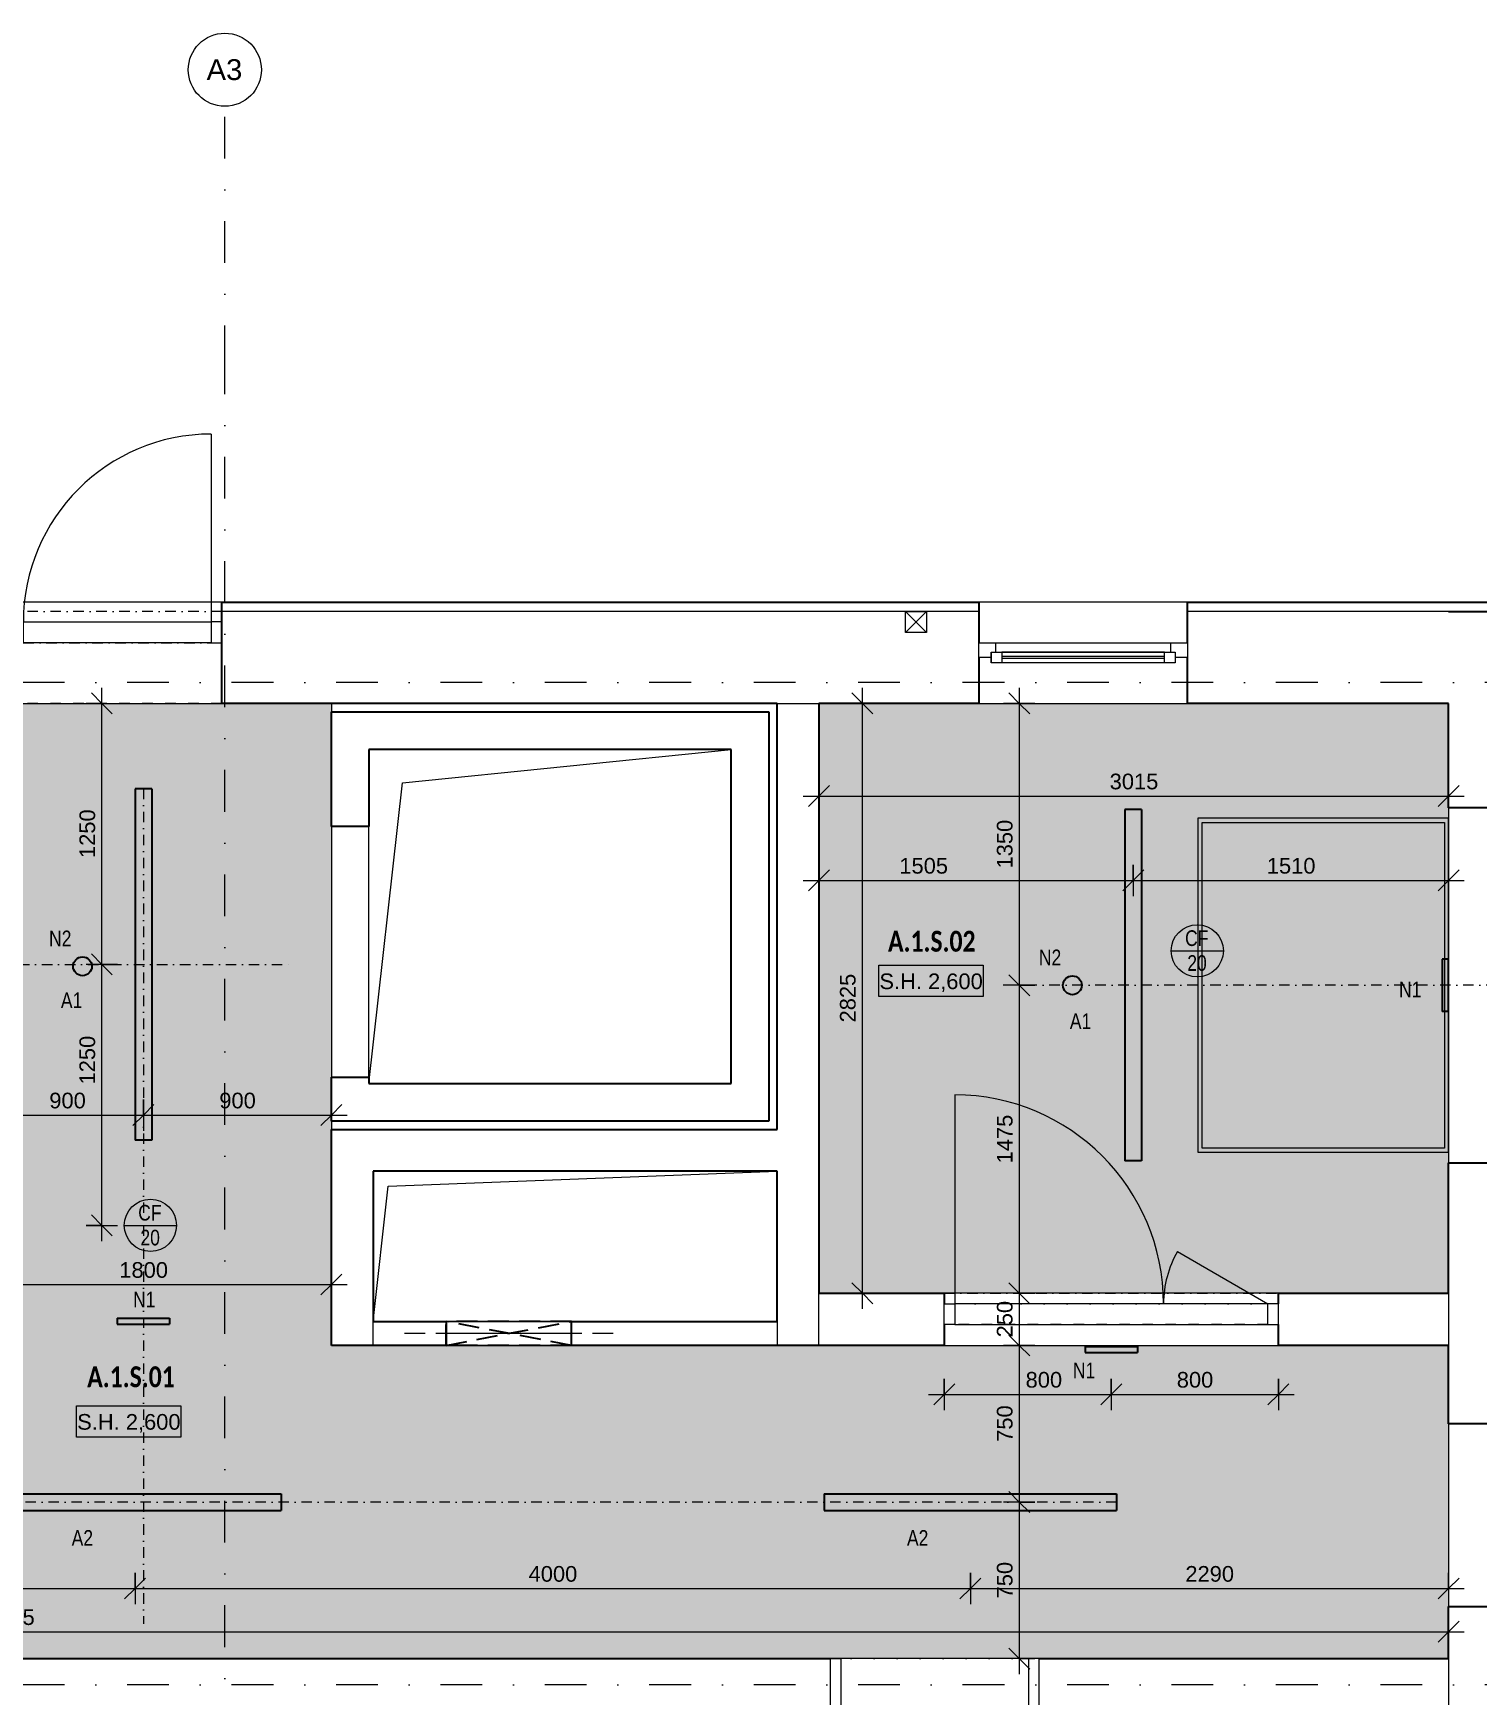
# Model space of a CAD drawing. Header units: millimetres. Extents: x -2011 to 46090, y -3604 to 14792.
# Drawn here: x 15282 to 22195, y 6802 to 14760 of the extents above; entities that cross this region are included whole.
import ezdxf

# ---------------------------------------------------------------- set-up
doc = ezdxf.new("R2010")
doc.units = ezdxf.units.MM
for name, pattern in [('ABMV_DashDot_2_2mm-S0_6mm', [110, 50, -30, 0, -30]), ('HA_Dash_3mm-S1mm', [150, 100, -50]), ('HA_DashDot_10mm-S3mm', [500, 200, -150, 0, -150]), ('HA_DashDot_2_2mm-S0_6mm', [110, 50, -30, 0, -30])]:
    doc.linetypes.add(name, pattern=pattern)
for name, color, linetype, lineweight in [('-UNDERLAY_A-GENM-____-HDLN', 9, 'HA_Dash_3mm-S1mm', 9), ('-UNDERLAY_A-GENM-____-OTLN', 9, 'Continuous', 9), ('A-____-____-DIMS', 9, 'Continuous', 5), ('A-____-____-DIMS-50', 9, 'Continuous', 5), ('A-AREA-____-IDEN', 9, 'Continuous', 9), ('A-CLNG-____-IDEN', 9, 'Continuous', 9), ('A-CLNG-____-OTLN', 9, 'Continuous', 9), ('A-CLNG-____-PATT', 9, 'Continuous', 9), ('A-DETL-____-OTLN', 9, 'Continuous', 25), ('A-DETL-GENF-OTLN', 9, 'Continuous', 9), ('A-DOOR-____-MCUT', 9, 'HA_DashDot_2_2mm-S0_6mm', 9), ('A-DOOR-____-OTLN', 9, 'Continuous', 9), ('A-DOOR-FRAM-MCUT', 9, 'Continuous', 9), ('A-DOOR-FRAM-OTLN', 9, 'Continuous', 9), ('A-GENM-____-HDLN', 9, 'HA_Dash_3mm-S1mm', 9), ('A-GENM-____-MCUT', 9, 'HA_Dash_3mm-S1mm', 25), ('A-GENM-____-OTLN', 9, 'Continuous', 9), ('A-GLAZ-____-MCUT', 9, 'Continuous', 5), ('A-GLAZ-____-OTLN', 9, 'Continuous', 5), ('A-WALL-____-MCUT', 9, 'Continuous', 25), ('A-WALL-____-OTLN', 9, 'Continuous', 9), ('E-LITE-EQPM-IDEN', 9, 'Continuous', 9), ('E-LITE-EQPM-OTLN', 9, 'Continuous', 9), ('G-____-____-DIMS', 9, 'Continuous', 5), ('I-WALL-____-MCUT', 9, 'Continuous', 25), ('I-WALL-____-OTLN', 9, 'Continuous', 9), ('M-HVAC-DUCT-OTLN', 9, 'Continuous', 9), ('S-GRID-____-IDEN', 9, 'Continuous', 9), ('S-GRID-____-OTLN', 9, 'Continuous', 5)]:
    doc.layers.add(name, color=color, linetype=linetype, lineweight=lineweight)
doc.styles.add('Arial', font='arial.ttf', dxfattribs={"height": 100})
doc.styles.add('Arial_1', font='arial.ttf', dxfattribs={"width": 0.8, "height": 75})
doc.styles.add('Arial_2', font='arial.ttf', dxfattribs={"height": 75})
doc.styles.add('Calibri_B', font='calibrib.ttf', dxfattribs={"width": 0.8, "height": 100})
doc.dimstyles.new('Inner_Dimensions', dxfattribs={"dimscale": 304.8, "dimtxt": 76.519455, "dimasz": 0.328084, "dimexe": 0.246063, "dimexo": 0.0625, "dimgap": 0.032808, "dimtad": 1, "dimdec": 0, "dimzin": 0, "dimdsep": 46, "dimtxsty": 'Arial_2', "dimblk1": 'OBLIQUE', "dimblk2": 'OBLIQUE', "dimsah": 1, "dimcen": 0.09, "dimdle": 0.246063, "dimazin": 0, "dimtfac": 1, "dimtdec": 4, "dimtix": 1, "dimtmove": 0, "dimatfit": 3, "dimfxl": 0.246063, "dimfxlon": 1, "dimtvp": 1, "dimtolj": 1, "dimtzin": 0, "dimlwd": 9, "dimlwe": 9, "dimarcsym": 2})
doc.dimstyles.new('Inner_Dimensions_1', dxfattribs={"dimscale": 304.8, "dimtxt": 76.519455, "dimasz": 0.328084, "dimexe": 0.246063, "dimexo": 0.0625, "dimgap": 0.032808, "dimtad": 1, "dimdec": 0, "dimzin": 0, "dimdsep": 46, "dimtxsty": 'Arial_2', "dimblk1": 'OBLIQUE', "dimblk2": 'OBLIQUE', "dimsah": 1, "dimcen": 0.09, "dimdle": 0.246063, "dimazin": 0, "dimtfac": 1, "dimtdec": 4, "dimtix": 1, "dimtmove": 2, "dimatfit": 3, "dimfxl": 0.246063, "dimfxlon": 1, "dimtvp": 1, "dimtolj": 1, "dimtzin": 0, "dimlwd": 9, "dimlwe": 9, "dimarcsym": 2})

# ---------------------------------------------------------------- blocks, each defined once
blk = doc.blocks.new('Cistici zona_ram - Cistici zona_ram-1812206-DSP_1NP-A')
at = {"layer": '-UNDERLAY_A-GENM-____-OTLN'}
for p, q in [((22060, 11000), (20860, 11000)), ((20860, 11000), (20860, 9400)), ((22060, 9400), (22060, 11000)), ((20880, 9420), (20880, 10980)), ((20880, 10980), (22040, 10980)), ((22040, 10980), (22040, 9420)), ((20860, 9400), (22060, 9400)), ((22040, 9420), (20880, 9420))]:
    blk.add_line(p, q, dxfattribs=at)
blk = doc.blocks.new('HA_GM_Opening_Rectangle_WallBased - Default-2178370-DSP_1NP-A')
at = {"layer": 'A-GENM-____-MCUT'}
for p, q in [((425, 57.5), (-175, -57.5)), ((-175, 57.5), (425, -57.5)), ((-175, 57.5), (-175, -57.5)), ((-175, 57.5), (425, 57.5)), ((425, 57.5), (425, -57.5)), ((-175, -57.5), (425, -57.5))]:
    blk.add_line(p, q, dxfattribs=at)
blk = doc.blocks.new('HA_GM_Opening_Rectangle_WallBased - Default-2178488-DSP_1NP-A')
at = {"layer": 'A-GENM-____-MCUT'}
for p, q in [((425, 57.5), (-175, -57.5)), ((-175, 57.5), (425, -57.5)), ((-175, 57.5), (-175, -57.5)), ((-175, 57.5), (425, 57.5)), ((425, 57.5), (425, -57.5)), ((-175, -57.5), (425, -57.5))]:
    blk.add_line(p, q, dxfattribs=at)
blk = doc.blocks.new('TB_Porotherm KP11_5_1000mm - TB_Porotherm KP11_5_1000mm-1965691-DSP_1NP-A')
at = {"layer": '-UNDERLAY_A-GENM-____-HDLN'}
for p, q in [((-500, 57.5), (500, 57.5)), ((-500, 0), (500, 0)), ((500, -57.5), (-500, -57.5))]:
    blk.add_line(p, q, dxfattribs=at)
blk = doc.blocks.new('HA_DR_Single_Swing_Solid - In_OJ_900x2100_Vstupni-2215765-DSP_1NP-A')
at = {"layer": 'A-DOOR-____-MCUT'}
for p, q in [((-450, 125), (450, 125)), ((-450, -125), (450, -125))]:
    blk.add_line(p, q, dxfattribs=at)
at = {"layer": 'A-DOOR-____-OTLN', "lineweight": 5}
blk.add_line((450, 1025), (450, 125), dxfattribs=at)
at = {"layer": 'A-DOOR-____-OTLN'}
for p, q in [((-500, 125), (500, 125)), ((-500, -125), (500, -125))]:
    blk.add_line(p, q, dxfattribs=at)
at = {"layer": 'A-DOOR-____-OTLN', "lineweight": 5}
blk.add_arc((450, 125), 900, 90, 180, dxfattribs=at)
at = {"layer": 'A-DOOR-FRAM-OTLN'}
for p, q in [((-500, 125), (-500, -125)), ((-450, 125), (-500, 125)), ((-450, 125), (-450, -125)), ((450, 125), (-450, 125)), ((450, -125), (450, 125)), ((450, 125), (500, 125)), ((500, 125), (500, -125)), ((-500, -125), (-450, -125)), ((-450, -125), (450, -125)), ((500, -125), (450, -125))]:
    blk.add_line(p, q, dxfattribs=at)
blk = doc.blocks.new('HA_WD_SinglePanel - 1000x2400-2168134-DSP_1NP-A')
at = {"layer": 'A-GLAZ-____-MCUT'}
for p, q in [((-500, 0), (-500, 70)), ((-500, 70), (-420, 70)), ((-440, 0), (-500, 0)), ((-440, -25), (-440, 25)), ((-440, 25), (-390, 25)), ((-420, 70), (-420, 25)), ((-390, 25), (-390, -25)), ((390, 5), (-390, 5)), ((390, -25), (390, 25)), ((390, 25), (440, 25)), ((420, 25), (420, 70)), ((420, 70), (500, 70)), ((440, 25), (440, -25)), ((500, 0), (440, 0)), ((500, 70), (500, 0)), ((-390, -25), (-440, -25)), ((390, -5), (-390, -5)), ((440, -25), (390, -25))]:
    blk.add_line(p, q, dxfattribs=at)
at = {"layer": 'A-GLAZ-____-OTLN'}
for p, q in [((-440, 25), (-440, -25)), ((-440, 25), (440, 25)), ((-420, 70), (420, 70)), ((390, 25), (-390, 25)), ((440, 25), (440, -25)), ((440, -25), (-440, -25)), ((390, -25), (-390, -25))]:
    blk.add_line(p, q, dxfattribs=at)
blk = doc.blocks.new('HA_DR_Double_Swing_Solid_FrameButt - In_FAS_1600x2350_1000-2125293-DSP_1NP-A')
at = {"layer": 'A-DOOR-____-MCUT'}
for p, q in [((850, 220), (-850, 220)), ((-800, -20), (800, -20)), ((-800, -120), (800, -120)), ((850, -220), (-850, -220))]:
    blk.add_line(p, q, dxfattribs=at)
at = {"layer": 'A-DOOR-____-OTLN', "lineweight": 5}
for p, q in [((-280.4, -420), (-800, -120)), ((800, -1120), (800, -120))]:
    blk.add_line(p, q, dxfattribs=at)
for centre, radius, start, end in [((-800, -120), 600, 330, 360), ((800, -120), 1000, 180, 270)]:
    blk.add_arc(centre, radius, start, end, dxfattribs=at)
at = {"layer": 'A-DOOR-FRAM-MCUT'}
for p, q in [((-850, -20), (-800, -20)), ((-800, -20), (-800, -120)), ((800, -120), (800, -20)), ((800, -20), (850, -20)), ((-800, -120), (-850, -120)), ((850, -120), (800, -120))]:
    blk.add_line(p, q, dxfattribs=at)
at = {"layer": 'A-DOOR-FRAM-OTLN'}
for p, q in [((800, -20), (-800, -20)), ((-800, -120), (800, -120))]:
    blk.add_line(p, q, dxfattribs=at)
blk = doc.blocks.new('HA_GM_Shaft_Rectangle - Default-2240319-DSP_1NP-A')
at = {"layer": 'A-DETL-GENF-OTLN'}
for p, q in [((160, -160), (1735, 0)), ((0, -1600), (160, -160))]:
    blk.add_line(p, q, dxfattribs=at)
at = {"layer": 'A-GENM-____-OTLN'}
for p, q in [((0, -1600), (0, 0)), ((0, 0), (1735, 0)), ((1735, 0), (1735, -1600)), ((1735, -1600), (0, -1600))]:
    blk.add_line(p, q, dxfattribs=at)
blk = doc.blocks.new('HA_DR_Double_Swing_Solid_FrameButt - In_OBJ_1500x2100_1000-2125295-DSP_1NP-A')
at = {"layer": 'A-DOOR-____-MCUT'}
for p, q in [((800, 125), (-800, 125)), ((-750, 25), (750, 25)), ((-750, -75), (750, -75)), ((800, -125), (-800, -125))]:
    blk.add_line(p, q, dxfattribs=at)
at = {"layer": 'A-DOOR-____-OTLN', "lineweight": 5}
for p, q in [((-317, -325), (-750, -75)), ((750, -1075), (750, -75))]:
    blk.add_line(p, q, dxfattribs=at)
for centre, radius, start, end in [((-750, -75), 500, 330, 0), ((750, -75), 1000, 180, 270)]:
    blk.add_arc(centre, radius, start, end, dxfattribs=at)
at = {"layer": 'A-DOOR-FRAM-OTLN'}
for p, q in [((-750, 25), (-800, 25)), ((-800, 25), (-800, -75)), ((750, 25), (-750, 25)), ((-750, 25), (-750, -75)), ((750, -75), (750, 25)), ((750, 25), (800, 25)), ((800, 25), (800, -75)), ((-800, -75), (-750, -75)), ((-750, -75), (750, -75)), ((800, -75), (750, -75))]:
    blk.add_line(p, q, dxfattribs=at)
blk = doc.blocks.new('HA_GM_Shaft_Rectangle - Default-2261063-DSP_1NP-A')
at = {"layer": 'A-DETL-GENF-OTLN'}
for p, q in [((72, -72), (1935, 0)), ((0, -720), (72, -72))]:
    blk.add_line(p, q, dxfattribs=at)
at = {"layer": 'A-GENM-____-OTLN'}
for p, q in [((0, -720), (0, 0)), ((0, 0), (1935, 0)), ((1935, 0), (1935, -720)), ((1935, -720), (0, -720))]:
    blk.add_line(p, q, dxfattribs=at)
blk = doc.blocks.new('HA_LF_GenericSymbol_Linear - svitidlo 1400x80_os10-1866153-DSP_1NP-A')
at = {"layer": 'E-LITE-EQPM-OTLN', "color": 11, "lineweight": 25}
for p, q in [((40, 700), (-40, 700)), ((-40, 700), (-40, -700)), ((40, 700), (40, -700)), ((40, -700), (-40, -700))]:
    blk.add_line(p, q, dxfattribs=at)
blk = doc.blocks.new('HA_LF_GenericSymbol_Linear - svitidlo 1683x80 A1-2180294-DSP_1NP-A')
at = {"layer": 'E-LITE-EQPM-OTLN', "color": 11, "lineweight": 25}
for p, q in [((40, 841.5), (-40, 841.5)), ((-40, 841.5), (-40, -841.5)), ((40, 841.5), (40, -841.5)), ((40, -841.5), (-40, -841.5))]:
    blk.add_line(p, q, dxfattribs=at)
blk = doc.blocks.new('HA_DR_Single_Swing_Solid_ButtFrame - In_FAS_900x2350_Unik-2108754-DSP_1NP-A')
at = {"layer": 'A-DOOR-____-MCUT'}
for p, q in [((500, 220), (-500, 220)), ((-450, 170), (450, 170)), ((-450, 70), (450, 70)), ((500, -220), (-500, -220))]:
    blk.add_line(p, q, dxfattribs=at)
at = {"layer": 'A-DOOR-____-OTLN', "lineweight": 5}
blk.add_line((450, 1070), (450, 170), dxfattribs=at)
blk.add_arc((450, 170), 900, 90, 180, dxfattribs=at)
at = {"layer": 'A-DOOR-FRAM-MCUT'}
for p, q in [((-450, 170), (-500, 170)), ((-450, 70), (-450, 170)), ((450, 170), (450, 70)), ((500, 170), (450, 170)), ((-500, 70), (-450, 70)), ((450, 70), (500, 70))]:
    blk.add_line(p, q, dxfattribs=at)
at = {"layer": 'A-DOOR-FRAM-OTLN'}
for p, q in [((-450, 170), (450, 170)), ((450, 70), (-450, 70))]:
    blk.add_line(p, q, dxfattribs=at)
blk = doc.blocks.new('HA_LF_N1 - nouzove svitidlo 250x29-1940342-DSP_1NP-A')
at = {"layer": 'E-LITE-EQPM-OTLN', "color": 11, "lineweight": 25}
for p, q in [((14.5, 125), (-14.5, 125)), ((-14.5, 125), (-14.5, -125)), ((14.5, 125), (14.5, -125)), ((14.5, -125), (-14.5, -125))]:
    blk.add_line(p, q, dxfattribs=at)
blk = doc.blocks.new('HA_LF_N3l - N2-2142194-DSP_1NP-A')
at = {"layer": 'E-LITE-EQPM-OTLN', "color": 11, "lineweight": 25}
blk.add_circle((0, 0), 45, dxfattribs=at)
blk = doc.blocks.new('TB_Porotherm KP11_5_1000mm - TB_Porotherm KP11_5_1000mm-V5-DSP_1NP-A')
at = {"layer": 'A-GENM-____-HDLN'}
for p, q in [((-300, 57.5), (300, 57.5)), ((-300, 0), (300, 0)), ((300, -57.5), (-300, -57.5))]:
    blk.add_line(p, q, dxfattribs=at)
blk = doc.blocks.new('HA_GM_Opening_Rectangle_WallBased - Default-2178602-DSP_1NP-A')
at = {"layer": 'A-GENM-____-MCUT'}
for p, q in [((425, 57.5), (-175, -57.5)), ((-175, 57.5), (425, -57.5)), ((-175, 57.5), (-175, -57.5)), ((-175, 57.5), (425, 57.5)), ((425, 57.5), (425, -57.5)), ((-175, -57.5), (425, -57.5))]:
    blk.add_line(p, q, dxfattribs=at)
blk = doc.blocks.new('Grid - Radius 3_5mm-353793-DSP_1NP-A')
at = {"layer": 'S-GRID-____-IDEN'}
blk.add_circle((0, 0), 3.5, dxfattribs=at)
blk = doc.blocks.new('HA_Tag_Ceiling - Group _ Type Mark-1591810-DSP_1NP-A')
at = {"layer": 'A-CLNG-____-IDEN'}
blk.add_line((-2.5, 0), (2.5, 0), dxfattribs=at)
blk.add_circle((0, 0), 2.5, dxfattribs=at)
blk = doc.blocks.new('DIMBLOCK17-DSP_1NP-A')
at = {"layer": 'A-____-____-DIMS-50', "lineweight": 9}
for p, q in [((11770, 7386.1), (11770, 7236.1)), ((11770, 7311.1), (11770, 7386.1)), ((11770, 7311.1), (11820, 7361.1)), ((15770, 7386.1), (15770, 7236.1)), ((15770, 7311.1), (15770, 7386.1)), ((15770, 7311.1), (15820, 7361.1)), ((11770, 7311.1), (11720, 7261.1)), ((11770, 7311.1), (15770, 7311.1)), ((15770, 7311.1), (15720, 7261.1))]:
    blk.add_line(p, q, dxfattribs=at)
at = {"layer": 'A-____-____-DIMS-50', "color": 0, "lineweight": 9, "insert": (13654.6, 7418.5), "char_height": 75, "width": 276.883, "attachment_point": 1, "line_spacing_factor": 0.941778, "style": 'Arial_2'}
blk.add_mtext('4000', dxfattribs=at)
blk = doc.blocks.new('_Oblique')
at = {"color": 0, "linetype": 'ByBlock', "lineweight": -2}
blk.add_line((-0.5, -0.5), (0.5, 0.5), dxfattribs=at)
blk = doc.blocks.new('DIMBLOCK18-DSP_1NP-A')
at = {"layer": 'A-____-____-DIMS-50', "lineweight": 9}
for p, q in [((15770, 7386.1), (15770, 7236.1)), ((15770, 7311.1), (15770, 7386.1)), ((15770, 7311.1), (15820, 7361.1)), ((19770, 7386.1), (19770, 7236.1)), ((19770, 7311.1), (19770, 7386.1)), ((19770, 7311.1), (19820, 7361.1)), ((15770, 7311.1), (15720, 7261.1)), ((15770, 7311.1), (19770, 7311.1)), ((19770, 7311.1), (19720, 7261.1))]:
    blk.add_line(p, q, dxfattribs=at)
at = {"layer": 'A-____-____-DIMS-50', "color": 0, "lineweight": 9, "insert": (17654.6, 7418.5), "char_height": 75, "width": 276.883, "attachment_point": 1, "line_spacing_factor": 0.941778, "style": 'Arial_2'}
blk.add_mtext('4000', dxfattribs=at)
blk = doc.blocks.new('DIMBLOCK19-DSP_1NP-A')
at = {"layer": 'A-____-____-DIMS-50', "lineweight": 9}
for p, q in [((19770, 7386.1), (19770, 7236.1)), ((19770, 7311.1), (19770, 7386.1)), ((19770, 7311.1), (19820, 7361.1)), ((22060, 7386.1), (22060, 7236.1)), ((22060, 7311.1), (22060, 7386.1)), ((22060, 7311.1), (22110, 7361.1)), ((19770, 7311.1), (19720, 7261.1)), ((19770, 7311.1), (22135, 7311.1)), ((22060, 7311.1), (22010, 7261.1))]:
    blk.add_line(p, q, dxfattribs=at)
at = {"layer": 'A-____-____-DIMS-50', "color": 0, "lineweight": 9, "insert": (20799.6, 7418.5), "char_height": 75, "width": 276.883, "attachment_point": 1, "line_spacing_factor": 0.941778, "style": 'Arial_2'}
blk.add_mtext('2290', dxfattribs=at)
blk = doc.blocks.new('DIMBLOCK20-DSP_1NP-A')
at = {"layer": 'A-____-____-DIMS-50', "lineweight": 9}
for p, q in [((20004.2, 11625), (20004.2, 10200)), ((20079.2, 11550), (19929.2, 11550)), ((20004.2, 11550), (19954.2, 11600)), ((20004.2, 11550), (20054.2, 11500)), ((20004.2, 11550), (20079.2, 11550)), ((20079.2, 10200), (19929.2, 10200)), ((20004.2, 10200), (19954.2, 10250)), ((20004.2, 10200), (20054.2, 10150)), ((20004.2, 10200), (20079.2, 10200))]:
    blk.add_line(p, q, dxfattribs=at)
at = {"layer": 'A-____-____-DIMS-50', "color": 0, "lineweight": 9, "insert": (19896.9, 10759.6), "char_height": 75, "width": 276.883, "attachment_point": 1, "rotation": 90, "line_spacing_factor": 0.941778, "style": 'Arial_2'}
blk.add_mtext('1350', dxfattribs=at)
blk = doc.blocks.new('DIMBLOCK21-DSP_1NP-A')
at = {"layer": 'A-____-____-DIMS-50', "lineweight": 9}
for p, q in [((20079.2, 10200), (19929.2, 10200)), ((20004.2, 10200), (19954.2, 10250)), ((20004.2, 10200), (20004.2, 8725)), ((20004.2, 10200), (20054.2, 10150)), ((20004.2, 10200), (20079.2, 10200)), ((20004.2, 8725), (19954.2, 8775)), ((20079.2, 8725), (19929.2, 8725)), ((20004.2, 8725), (20054.2, 8675)), ((20004.2, 8725), (20079.2, 8725))]:
    blk.add_line(p, q, dxfattribs=at)
at = {"layer": 'A-____-____-DIMS-50', "color": 0, "lineweight": 9, "insert": (19896.9, 9347.1), "char_height": 75, "width": 276.883, "attachment_point": 1, "rotation": 90, "line_spacing_factor": 0.941778, "style": 'Arial_2'}
blk.add_mtext('1475', dxfattribs=at)
blk = doc.blocks.new('DIMBLOCK22-DSP_1NP-A')
at = {"layer": 'A-____-____-DIMS-50', "lineweight": 9}
for p, q in [((20004.2, 8725), (19954.2, 8775)), ((20079.2, 8725), (19929.2, 8725)), ((20004.2, 8725), (20004.2, 8475)), ((20004.2, 8725), (20054.2, 8675)), ((20004.2, 8725), (20079.2, 8725)), ((20004.2, 8475), (19954.2, 8525)), ((20079.2, 8475), (19929.2, 8475)), ((20004.2, 8475), (20054.2, 8425)), ((20004.2, 8475), (20079.2, 8475))]:
    blk.add_line(p, q, dxfattribs=at)
at = {"layer": 'A-____-____-DIMS-50', "color": 0, "lineweight": 9, "insert": (19896.9, 8513.5), "char_height": 75, "width": 207.662, "attachment_point": 1, "rotation": 90, "line_spacing_factor": 0.941778, "style": 'Arial_2'}
blk.add_mtext('250', dxfattribs=at)
blk = doc.blocks.new('DIMBLOCK23-DSP_1NP-A')
at = {"layer": 'A-____-____-DIMS-50', "lineweight": 9}
for p, q in [((20004.2, 8475), (19954.2, 8525)), ((20079.2, 8475), (19929.2, 8475)), ((20004.2, 8475), (20004.2, 7725)), ((20004.2, 8475), (20054.2, 8425)), ((20004.2, 8475), (20079.2, 8475)), ((20079.2, 7725), (19929.2, 7725)), ((20004.2, 7725), (19954.2, 7775)), ((20004.2, 7725), (20054.2, 7675)), ((20004.2, 7725), (20079.2, 7725))]:
    blk.add_line(p, q, dxfattribs=at)
at = {"layer": 'A-____-____-DIMS-50', "color": 0, "lineweight": 9, "insert": (19896.9, 8013.5), "char_height": 75, "width": 207.662, "attachment_point": 1, "rotation": 90, "line_spacing_factor": 0.941778, "style": 'Arial_2'}
blk.add_mtext('750', dxfattribs=at)
blk = doc.blocks.new('DIMBLOCK24-DSP_1NP-A')
at = {"layer": 'A-____-____-DIMS-50', "lineweight": 9}
for p, q in [((20079.2, 7725), (19929.2, 7725)), ((20004.2, 7725), (19954.2, 7775)), ((20004.2, 7725), (20004.2, 6900)), ((20004.2, 7725), (20054.2, 7675)), ((20004.2, 7725), (20079.2, 7725)), ((20004.2, 6975), (19954.2, 7025)), ((20079.2, 6975), (19929.2, 6975)), ((20004.2, 6975), (20054.2, 6925)), ((20004.2, 6975), (20079.2, 6975))]:
    blk.add_line(p, q, dxfattribs=at)
at = {"layer": 'A-____-____-DIMS-50', "color": 0, "lineweight": 9, "insert": (19896.9, 7263.5), "char_height": 75, "width": 207.662, "attachment_point": 1, "rotation": 90, "line_spacing_factor": 0.941778, "style": 'Arial_2'}
blk.add_mtext('750', dxfattribs=at)
blk = doc.blocks.new('DIMBLOCK25-DSP_1NP-A')
at = {"layer": 'A-____-____-DIMS-50', "lineweight": 9}
for p, q in [((14910, 9653.3), (14910, 9503.3)), ((14910, 9578.3), (14910, 9653.3)), ((15810, 9653.3), (15810, 9503.3)), ((15810, 9578.3), (15810, 9653.3)), ((14835, 9578.3), (15810, 9578.3)), ((14910, 9578.3), (14860, 9528.3)), ((14910, 9578.3), (14960, 9628.3)), ((15810, 9578.3), (15760, 9528.3)), ((15810, 9578.3), (15860, 9628.3))]:
    blk.add_line(p, q, dxfattribs=at)
at = {"layer": 'A-____-____-DIMS-50', "color": 0, "lineweight": 9, "insert": (15359.4, 9685.6), "char_height": 75, "width": 207.662, "attachment_point": 1, "line_spacing_factor": 0.941778, "style": 'Arial_2'}
blk.add_mtext('900', dxfattribs=at)
blk = doc.blocks.new('DIMBLOCK26-DSP_1NP-A')
at = {"layer": 'A-____-____-DIMS-50', "lineweight": 9}
for p, q in [((15810, 9653.3), (15810, 9503.3)), ((15810, 9578.3), (15810, 9653.3)), ((16710, 9653.3), (16710, 9503.3)), ((16710, 9578.3), (16710, 9653.3)), ((15810, 9578.3), (15760, 9528.3)), ((15810, 9578.3), (15860, 9628.3)), ((15810, 9578.3), (16785, 9578.3)), ((16710, 9578.3), (16660, 9528.3)), ((16710, 9578.3), (16760, 9628.3))]:
    blk.add_line(p, q, dxfattribs=at)
at = {"layer": 'A-____-____-DIMS-50', "color": 0, "lineweight": 9, "insert": (16173.5, 9685.6), "char_height": 75, "width": 207.662, "attachment_point": 1, "line_spacing_factor": 0.941778, "style": 'Arial_2'}
blk.add_mtext('900', dxfattribs=at)
blk = doc.blocks.new('DIMBLOCK29-DSP_1NP-A')
at = {"layer": 'A-____-____-DIMS-50', "lineweight": 9}
for p, q in [((19045, 10777.4), (19045, 10627.4)), ((19045, 10702.4), (19045, 10777.4)), ((19045, 10702.4), (19095, 10752.4)), ((20550, 10777.4), (20550, 10627.4)), ((20550, 10702.4), (20550, 10777.4)), ((20550, 10702.4), (20600, 10752.4)), ((18970, 10702.4), (20550, 10702.4)), ((19045, 10702.4), (18995, 10652.4)), ((20550, 10702.4), (20500, 10652.4))]:
    blk.add_line(p, q, dxfattribs=at)
at = {"layer": 'A-____-____-DIMS-50', "color": 0, "lineweight": 9, "insert": (19429.9, 10809.8), "char_height": 75, "width": 276.883, "attachment_point": 1, "line_spacing_factor": 0.941778, "style": 'Arial_2'}
blk.add_mtext('1505', dxfattribs=at)
blk = doc.blocks.new('DIMBLOCK30-DSP_1NP-A')
at = {"layer": 'A-____-____-DIMS-50', "lineweight": 9}
for p, q in [((20550, 10777.4), (20550, 10627.4)), ((20550, 10702.4), (20550, 10777.4)), ((20550, 10702.4), (20600, 10752.4)), ((22060, 10777.4), (22060, 10627.4)), ((22060, 10702.4), (22060, 10777.4)), ((22060, 10702.4), (22110, 10752.4)), ((20550, 10702.4), (20500, 10652.4)), ((20550, 10702.4), (22135, 10702.4)), ((22060, 10702.4), (22010, 10652.4))]:
    blk.add_line(p, q, dxfattribs=at)
at = {"layer": 'A-____-____-DIMS-50', "color": 0, "lineweight": 9, "insert": (21189.6, 10809.8), "char_height": 75, "width": 276.883, "attachment_point": 1, "line_spacing_factor": 0.941778, "style": 'Arial_2'}
blk.add_mtext('1510', dxfattribs=at)
blk = doc.blocks.new('Spot Elevations - Generic-448778-DSP_1NP-A')
at = {"layer": 'G-____-____-DIMS', "lineweight": 9}
for p, q in [((-5, 0), (-5, 3)), ((-5, 3), (5, 3)), ((5, 3), (5, 0)), ((5, 0), (-5, 0))]:
    blk.add_line(p, q, dxfattribs=at)
blk = doc.blocks.new('DIMBLOCK139-DSP_1NP-A')
at = {"layer": 'A-____-____-DIMS-50', "lineweight": 9}
for p, q in [((15611, 10300), (15561, 10350)), ((15686, 10300), (15536, 10300)), ((15611, 8975), (15611, 10300)), ((15611, 10300), (15661, 10250)), ((15611, 10300), (15686, 10300)), ((15611, 9050), (15561, 9100)), ((15536, 9050), (15686, 9050)), ((15611, 9050), (15536, 9050)), ((15611, 9050), (15661, 9000))]:
    blk.add_line(p, q, dxfattribs=at)
at = {"layer": 'A-____-____-DIMS-50', "color": 0, "lineweight": 9, "insert": (15503.7, 9725.1), "char_height": 75, "width": 276.883, "attachment_point": 1, "rotation": 90, "line_spacing_factor": 0.941778, "style": 'Arial_2'}
blk.add_mtext('1250', dxfattribs=at)
blk = doc.blocks.new('DIMBLOCK140-DSP_1NP-A')
at = {"layer": 'A-____-____-DIMS-50', "lineweight": 9}
for p, q in [((15611, 10300), (15611, 11625)), ((15536, 11550), (15686, 11550)), ((15611, 11550), (15536, 11550)), ((15611, 11550), (15561, 11600)), ((15611, 11550), (15661, 11500)), ((15611, 10300), (15561, 10350)), ((15686, 10300), (15536, 10300)), ((15611, 10300), (15661, 10250)), ((15611, 10300), (15686, 10300))]:
    blk.add_line(p, q, dxfattribs=at)
at = {"layer": 'A-____-____-DIMS-50', "color": 0, "lineweight": 9, "insert": (15503.7, 10809.6), "char_height": 75, "width": 276.883, "attachment_point": 1, "rotation": 90, "line_spacing_factor": 0.941778, "style": 'Arial_2'}
blk.add_mtext('1250', dxfattribs=at)
blk = doc.blocks.new('DIMBLOCK142-DSP_1NP-A')
at = {"layer": 'A-____-____-DIMS-50', "lineweight": 9}
for p, q in [((19645, 8315.7), (19645, 8165.7)), ((19645, 8240.7), (19645, 8315.7)), ((19645, 8240.7), (19695, 8290.7)), ((20445, 8315.7), (20445, 8165.7)), ((20445, 8240.7), (20445, 8315.7)), ((20445, 8240.7), (20495, 8290.7)), ((19570, 8240.7), (20445, 8240.7)), ((19645, 8240.7), (19595, 8190.7)), ((20445, 8240.7), (20395, 8190.7))]:
    blk.add_line(p, q, dxfattribs=at)
at = {"layer": 'A-____-____-DIMS-50', "color": 0, "lineweight": 9, "insert": (20034.6, 8348.1), "char_height": 75, "width": 207.662, "attachment_point": 1, "line_spacing_factor": 0.941778, "style": 'Arial_2'}
blk.add_mtext('800', dxfattribs=at)
blk = doc.blocks.new('DIMBLOCK143-DSP_1NP-A')
at = {"layer": 'A-____-____-DIMS-50', "lineweight": 9}
for p, q in [((20445, 8315.7), (20445, 8165.7)), ((20445, 8240.7), (20445, 8315.7)), ((20445, 8240.7), (20495, 8290.7)), ((21245, 8315.7), (21245, 8165.7)), ((21245, 8240.7), (21245, 8315.7)), ((21245, 8240.7), (21295, 8290.7)), ((20445, 8240.7), (20395, 8190.7)), ((20445, 8240.7), (21320, 8240.7)), ((21245, 8240.7), (21195, 8190.7))]:
    blk.add_line(p, q, dxfattribs=at)
at = {"layer": 'A-____-____-DIMS-50', "color": 0, "lineweight": 9, "insert": (20758.5, 8348.1), "char_height": 75, "width": 207.662, "attachment_point": 1, "line_spacing_factor": 0.941778, "style": 'Arial_2'}
blk.add_mtext('800', dxfattribs=at)
blk = doc.blocks.new('DIMBLOCK154-DSP_1NP-A')
at = {"layer": 'A-____-____-DIMS-50', "lineweight": 9}
for p, q in [((14910, 8841.7), (14910, 8691.7)), ((14910, 8766.7), (14910, 8841.7)), ((16710, 8841.7), (16710, 8691.7)), ((16710, 8766.7), (16710, 8841.7)), ((14835, 8766.7), (16785, 8766.7)), ((14910, 8766.7), (14860, 8716.7)), ((14910, 8766.7), (14960, 8816.7)), ((16710, 8766.7), (16660, 8716.7)), ((16710, 8766.7), (16760, 8816.7))]:
    blk.add_line(p, q, dxfattribs=at)
at = {"layer": 'A-____-____-DIMS-50', "color": 0, "lineweight": 9, "insert": (15694.6, 8874.1), "char_height": 75, "width": 276.883, "attachment_point": 1, "line_spacing_factor": 0.941778, "style": 'Arial_2'}
blk.add_mtext('1800', dxfattribs=at)
blk = doc.blocks.new('DIMBLOCK156-DSP_1NP-A')
at = {"layer": 'A-____-____-DIMS-50', "lineweight": 9}
for p, q in [((8225, 7178.8), (8225, 7028.8)), ((8225, 7103.8), (8225, 7178.8)), ((22060, 7178.8), (22060, 7028.8)), ((22060, 7103.8), (22060, 7178.8)), ((8150, 7103.8), (22135, 7103.8)), ((8225, 7103.8), (8175, 7053.8)), ((8225, 7103.8), (8275, 7153.8)), ((22060, 7103.8), (22010, 7053.8)), ((22060, 7103.8), (22110, 7153.8))]:
    blk.add_line(p, q, dxfattribs=at)
at = {"layer": 'A-____-____-DIMS-50', "color": 0, "lineweight": 9, "insert": (14998.3, 7211.2), "char_height": 75, "width": 346.103, "attachment_point": 1, "line_spacing_factor": 0.941778, "style": 'Arial_2'}
blk.add_mtext('13835', dxfattribs=at)
blk = doc.blocks.new('DIMBLOCK157-DSP_1NP-A')
at = {"layer": 'A-____-____-DIMS-50', "lineweight": 9}
for p, q in [((19045, 11181.2), (19045, 11031.2)), ((19045, 11106.2), (19045, 11181.2)), ((19045, 11106.2), (19095, 11156.2)), ((22060, 11181.2), (22060, 11031.2)), ((22060, 11106.2), (22060, 11181.2)), ((22060, 11106.2), (22110, 11156.2)), ((18970, 11106.2), (22135, 11106.2)), ((19045, 11106.2), (18995, 11056.2)), ((22060, 11106.2), (22010, 11056.2))]:
    blk.add_line(p, q, dxfattribs=at)
at = {"layer": 'A-____-____-DIMS-50', "color": 0, "lineweight": 9, "insert": (20437.1, 11213.6), "char_height": 75, "width": 276.883, "attachment_point": 1, "line_spacing_factor": 0.941778, "style": 'Arial_2'}
blk.add_mtext('3015', dxfattribs=at)
blk = doc.blocks.new('DIMBLOCK158-DSP_1NP-A')
at = {"layer": 'A-____-____-DIMS-50', "lineweight": 9}
for p, q in [((19252.8, 8650), (19252.8, 11625)), ((19177.8, 11550), (19327.8, 11550)), ((19252.8, 11550), (19177.8, 11550)), ((19252.8, 11550), (19202.8, 11600)), ((19252.8, 11550), (19302.8, 11500)), ((19252.8, 8725), (19202.8, 8775)), ((19177.8, 8725), (19327.8, 8725)), ((19252.8, 8725), (19177.8, 8725)), ((19252.8, 8725), (19302.8, 8675))]:
    blk.add_line(p, q, dxfattribs=at)
at = {"layer": 'A-____-____-DIMS-50', "color": 0, "lineweight": 9, "insert": (19145.4, 10022.1), "char_height": 75, "width": 276.883, "attachment_point": 1, "rotation": 90, "line_spacing_factor": 0.941778, "style": 'Arial_2'}
blk.add_mtext('2825', dxfattribs=at)

msp = doc.modelspace()

# ---------------------------------------------------------------- hatches: boundary and pattern name
at = {"layer": 'A-CLNG-____-PATT', "lineweight": 5}
for points in [[(8321.2, 6975), (22060, 6975), (22060, 8475), (16710, 8475), (16710, 11550), (14910, 11550), (14910, 8475), (9880.4, 8475), (9880.4, 11035), (9365.4, 11035), (9365.4, 11550), (8225, 11550), (8225, 6975)], [(22060, 8725), (22060, 11550), (19045, 11550), (19045, 8725), (21245, 8725)]]:
    msp.add_hatch(color=256, dxfattribs=at).paths.add_polyline_path(points)

# ---------------------------------------------------------------- linework, layer by layer
at = {"layer": 'A-CLNG-____-OTLN'}
for p, q in [((16710, 11550), (16710, 11510)), ((16710, 9550), (16710, 9510))]:
    msp.add_line(p, q, dxfattribs=at)
at = {"layer": 'A-DETL-____-OTLN', "linetype": 'ABMV_DashDot_2_2mm-S0_6mm', "lineweight": 5}
for p, q in [((15810, 11141.5), (15810, 7141.5)), ((10810, 10300), (16510, 10300)), ((22400, 10200), (19900, 10200)), ((20470, 7725), (8770, 7725))]:
    msp.add_line(p, q, dxfattribs=at)
at = {"layer": 'A-WALL-____-MCUT'}
for p, q in [((16185, 12035), (19810, 12035)), ((16185, 11550), (16185, 12035)), ((19810, 12035), (19810, 11840)), ((20810, 12035), (22545, 12035)), ((20810, 11840), (20810, 12035)), ((22060, 11990), (22500, 11990)), ((19810, 11770), (19810, 11550)), ((20810, 11550), (20810, 11770)), ((18845, 11550), (16185, 11550)), ((19810, 11550), (19045, 11550)), ((22060, 11550), (20810, 11550)), ((22060, 11050), (22060, 11550)), ((22545, 11050), (22060, 11050)), ((22060, 8725), (22060, 9350)), ((22060, 9350), (22545, 9350)), ((22060, 8100), (22060, 8475)), ((22280, 8100), (22060, 8100)), ((22060, 6975), (22060, 7225)), ((22060, 7225), (22280, 7225))]:
    msp.add_line(p, q, dxfattribs=at)
at = {"layer": 'A-WALL-____-MCUT', "lineweight": 9}
for p, q in [((19810, 11990), (16185, 11990)), ((22060, 11990), (20810, 11990)), ((18845, 11550), (19045, 11550)), ((19045, 8475), (19045, 8725)), ((22060, 8725), (22060, 8475)), ((16910, 8475), (16910, 8590)), ((18845, 8590), (18845, 8475)), ((22060, 6975), (22060, 6725))]:
    msp.add_line(p, q, dxfattribs=at)
at = {"layer": 'A-WALL-____-OTLN'}
for p, q in [((16185, 12035), (15185, 12035)), ((20810, 12035), (19810, 12035)), ((15185, 11550), (16185, 11550)), ((19810, 11550), (20810, 11550)), ((22060, 11050), (22060, 9350)), ((22060, 8100), (22060, 7225))]:
    msp.add_line(p, q, dxfattribs=at)
at = {"layer": 'I-WALL-____-MCUT'}
for p, q in [((18845, 9510), (18845, 11550)), ((19045, 11550), (19045, 8725)), ((16710, 11510), (18805, 11510)), ((16710, 10960), (16710, 11510)), ((18805, 11510), (18805, 9550)), ((18625, 11330), (16890, 11330)), ((16890, 11330), (16890, 10960)), ((18625, 9730), (18625, 11330)), ((16890, 10960), (16710, 10960)), ((16710, 9550), (16710, 9760)), ((16710, 9760), (16890, 9760)), ((16890, 9760), (16890, 9730)), ((16890, 9730), (18625, 9730)), ((18805, 9550), (16710, 9550)), ((16710, 9510), (18845, 9510)), ((16710, 8475), (16710, 9510)), ((18845, 9310), (16910, 9310)), ((16910, 9310), (16910, 8590)), ((18845, 8590), (18845, 9310)), ((19045, 8725), (19645, 8725)), ((19645, 8725), (19645, 8675)), ((21245, 8725), (22060, 8725)), ((21245, 8675), (21245, 8725)), ((16910, 8590), (17260, 8590)), ((17260, 8590), (17260, 8475)), ((17860, 8590), (18845, 8590)), ((17860, 8475), (17860, 8590)), ((19645, 8575), (19645, 8475)), ((21245, 8475), (21245, 8575)), ((17260, 8475), (16710, 8475)), ((18845, 8475), (17860, 8475)), ((19645, 8475), (18845, 8475)), ((22060, 8475), (21245, 8475)), ((12505, 6975), (19100, 6975)), ((20100, 6975), (22060, 6975))]:
    msp.add_line(p, q, dxfattribs=at)
at = {"layer": 'I-WALL-____-OTLN'}
for p, q in [((16710, 10960), (16710, 9760)), ((16890, 9760), (16890, 10960)), ((21245, 8725), (19645, 8725)), ((17860, 8590), (17260, 8590)), ((17260, 8475), (17860, 8475)), ((19645, 8475), (21245, 8475))]:
    msp.add_line(p, q, dxfattribs=at)
at = {"layer": 'M-HVAC-DUCT-OTLN', "lineweight": 5}
for p, q in [((19460, 11990), (19560, 11890)), ((19460, 11890), (19560, 11990)), ((19460, 11990), (19560, 11990)), ((19460, 11890), (19460, 11990)), ((19560, 11990), (19560, 11890)), ((19560, 11890), (19460, 11890))]:
    msp.add_line(p, q, dxfattribs=at)
at = {"layer": 'S-GRID-____-OTLN', "linetype": 'HA_DashDot_10mm-S3mm', "lineweight": 9}
for p, q in [((16200, 13159.9), (16200, 14409.9)), ((16200, -1971.1), (16200, 13159.9)), ((25434, 11650), (-410.8, 11650)), ((25434, 6850), (-410.8, 6850))]:
    msp.add_line(p, q, dxfattribs=at)

# ---------------------------------------------------------------- block references
at = {"layer": '-UNDERLAY_A-GENM-____-OTLN'}
msp.add_blockref('Cistici zona_ram - Cistici zona_ram-1812206-DSP_1NP-A', (0, 0), dxfattribs=at)
at = {"layer": '-UNDERLAY_A-GENM-____-OTLN', "rotation": 180}
for name, p in [('TB_Porotherm KP11_5_1000mm - TB_Porotherm KP11_5_1000mm-1965691-DSP_1NP-A', (17560, 8532.5)), ('TB_Porotherm KP11_5_1000mm - TB_Porotherm KP11_5_1000mm-1965691-DSP_1NP-A', (17560, 8532.5)), ('HA_GM_Opening_Rectangle_WallBased - Default-2178370-DSP_1NP-A', (17685, 8532.5)), ('HA_GM_Opening_Rectangle_WallBased - Default-2178488-DSP_1NP-A', (17685, 8532.5))]:
    msp.add_blockref(name, p, dxfattribs=at)
at = {"layer": 'A-CLNG-____-IDEN', "xscale": 49.99999999999998, "yscale": 49.99999999999998, "zscale": 49.99999999999998}
for p in [(20856.6, 10365.2), (15843.5, 9050.1)]:
    msp.add_blockref('HA_Tag_Ceiling - Group _ Type Mark-1591810-DSP_1NP-A', p, dxfattribs=at)
at = {"layer": 'A-DOOR-____-OTLN'}
msp.add_blockref('HA_DR_Single_Swing_Solid_ButtFrame - In_FAS_900x2350_Unik-2108754-DSP_1NP-A', (15685, 11770), dxfattribs=at)
for name, p, rotation in [('HA_DR_Double_Swing_Solid_FrameButt - In_FAS_1600x2350_1000-2125293-DSP_1NP-A', (22280, 10200), 89.99999999999984), ('HA_DR_Double_Swing_Solid_FrameButt - In_OBJ_1500x2100_1000-2125295-DSP_1NP-A', (20445, 8600), 180), ('HA_DR_Single_Swing_Solid - In_OJ_900x2100_Vstupni-2215765-DSP_1NP-A', (19600, 6850), 180)]:
    msp.add_blockref(name, p, dxfattribs=dict(at, rotation=rotation))
at = {"layer": 'A-GENM-____-OTLN', "lineweight": 5}
for name, p in [('HA_GM_Shaft_Rectangle - Default-2240319-DSP_1NP-A', (16890, 11330)), ('HA_GM_Shaft_Rectangle - Default-2261063-DSP_1NP-A', (16910, 9310))]:
    msp.add_blockref(name, p, dxfattribs=at)
at = {"layer": 'A-GENM-____-OTLN', "rotation": 180}
for name, p in [('TB_Porotherm KP11_5_1000mm - TB_Porotherm KP11_5_1000mm-V5-DSP_1NP-A', (17560, 8532.5)), ('HA_GM_Opening_Rectangle_WallBased - Default-2178602-DSP_1NP-A', (17685, 8532.5))]:
    msp.add_blockref(name, p, dxfattribs=at)
at = {"layer": 'A-GLAZ-____-OTLN'}
msp.add_blockref('HA_WD_SinglePanel - 1000x2400-2168134-DSP_1NP-A', (20310, 11770), dxfattribs=at)
at = {"layer": 'E-LITE-EQPM-OTLN', "color": 11, "lineweight": 25}
for name, p in [('HA_LF_GenericSymbol_Linear - svitidlo 1683x80 A1-2180294-DSP_1NP-A', (15810, 10300)), ('HA_LF_GenericSymbol_Linear - svitidlo 1683x80 A1-2180294-DSP_1NP-A', (20550, 10200)), ('HA_LF_N3l - N2-2142194-DSP_1NP-A', (15518.4, 10290.9)), ('HA_LF_N1 - nouzove svitidlo 250x29-1940342-DSP_1NP-A', (22044, 10200)), ('HA_LF_N3l - N2-2142194-DSP_1NP-A', (20258.4, 10200))]:
    msp.add_blockref(name, p, dxfattribs=at)
for name, p, rotation in [('HA_LF_N1 - nouzove svitidlo 250x29-1940342-DSP_1NP-A', (15810, 8590.8), 89.99999999999966), ('HA_LF_N1 - nouzove svitidlo 250x29-1940342-DSP_1NP-A', (20445, 8456.2), 90.00000000001259), ('HA_LF_GenericSymbol_Linear - svitidlo 1400x80_os10-1866153-DSP_1NP-A', (15770, 7725), 89.9999999999999), ('HA_LF_GenericSymbol_Linear - svitidlo 1400x80_os10-1866153-DSP_1NP-A', (19770, 7725), 89.9999999999999)]:
    msp.add_blockref(name, p, dxfattribs=dict(at, rotation=rotation))
at = {"layer": 'G-____-____-DIMS', "lineweight": 9, "xscale": 49.99999999999998, "yscale": 49.99999999999998, "zscale": 49.99999999999998}
for p in [(19581.2, 10145.7), (15739.6, 8035.6)]:
    msp.add_blockref('Spot Elevations - Generic-448778-DSP_1NP-A', p, dxfattribs=at)
at = {"layer": 'S-GRID-____-IDEN', "xscale": 49.99999999999998, "yscale": 49.99999999999998, "zscale": 49.99999999999998}
msp.add_blockref('Grid - Radius 3_5mm-353793-DSP_1NP-A', (16200, 14584.9), dxfattribs=at)

# ---------------------------------------------------------------- texts
at = {"layer": 'A-AREA-____-IDEN', "lineweight": 5, "char_height": 100, "width": 522.7, "attachment_point": 1, "style": 'Calibri_B'}
for s, insert in [('A.1.S.02', (19375.5, 10461)), ('A.1.S.01', (15540.7, 8375))]:
    msp.add_mtext(s, dxfattribs=dict(at, insert=insert))
at = {"layer": 'A-CLNG-____-IDEN', "lineweight": 5, "char_height": 75, "attachment_point": 1, "style": 'Arial_1'}
for s, insert, width in [('CF', (20798.2, 10463.3), 137.89), ('20', (20808.8, 10344.2), 115.443), ('CF', (15785.1, 9148.3), 137.89), ('20', (15795.7, 9029.2), 115.443)]:
    msp.add_mtext(s, dxfattribs=dict(at, insert=insert, width=width))
at = {"layer": 'E-LITE-EQPM-IDEN', "lineweight": 5, "char_height": 75, "attachment_point": 1, "style": 'Arial_1'}
for s, insert, width in [('N2', (15358.1, 10461.9), 131.477), ('N2', (20098.1, 10371), 131.477), ('N1', (21822.6, 10217.8), 131.477), ('A1', (15414.9, 10165.6), 125.063), ('A1', (20246.4, 10065.6), 125.063), ('N1', (15760.5, 8733), 131.477), ('N1', (20261, 8393.1), 131.477), ('A2', (15466.4, 7590.6), 125.063), ('A2', (19466.4, 7590.6), 125.063)]:
    msp.add_mtext(s, dxfattribs=dict(at, insert=insert, width=width))
at = {"layer": 'G-____-____-DIMS', "lineweight": 9, "char_height": 75, "width": 592.246, "attachment_point": 1, "line_spacing_factor": 0.941778, "style": 'Arial_2'}
for insert in [(19334.5, 10256.6), (15492.8, 8146.5)]:
    msp.add_mtext('S.H. 2,600', dxfattribs=dict(at, insert=insert))
at = {"layer": 'S-GRID-____-IDEN', "lineweight": 5, "insert": (16112.6, 14635.6), "char_height": 100, "width": 212.447, "attachment_point": 1, "style": 'Arial'}
msp.add_mtext('A3', dxfattribs=at)

# ---------------------------------------------------------------- dimensions: what is measured, and where the dimension line sits
at = {"layer": 'A-____-____-DIMS', "lineweight": 9}
for base, p1, p2, override, picture, middle in [((15611, 11550), (15686, 10300), (15536, 11550), {"dimpost": '<>', "dimfxl": 1258.967831}, 'DIMBLOCK140-DSP_1NP-A', (15562.8, 10925)), ((19252.8, 11550), (19177.8, 8725), (19177.8, 11550), {"dimpost": '<>', "dimfxl": 2825}, 'DIMBLOCK158-DSP_1NP-A', (19204.5, 10137.5)), ((20004.2, 10200), (20079.2, 11550), (20079.2, 10200), {"dimpost": '<>', "dimfxl": 1350}, 'DIMBLOCK20-DSP_1NP-A', (19955.9, 10875)), ((20004.2, 8725), (20079.2, 10200), (20079.2, 8725), {"dimpost": '<>', "dimfxl": 1475}, 'DIMBLOCK21-DSP_1NP-A', (19955.9, 9462.5)), ((20004.2, 8475), (20079.2, 8725), (20079.2, 8475), {"dimpost": '<>', "dimfxl": 250}, 'DIMBLOCK22-DSP_1NP-A', (19955.9, 8600)), ((20004.2, 7725), (20079.2, 8475), (20079.2, 7725), {"dimpost": '<>', "dimfxl": 750}, 'DIMBLOCK23-DSP_1NP-A', (19955.9, 8100)), ((20004.2, 6975), (20079.2, 7725), (20079.2, 6975), {"dimpost": '<>', "dimfxl": 750}, 'DIMBLOCK24-DSP_1NP-A', (19955.9, 7350))]:
    dim = msp.add_linear_dim(base=base, p1=p1, p2=p2, angle=90, dimstyle='Inner_Dimensions', override=override, dxfattribs=at)
    dim.commit()
    dim.dimension.update_dxf_attribs({"geometry": picture, "text_midpoint": middle})
for base, p1, p2, override, picture, middle in [((22060, 11106.2), (19045, 11181.2), (22060, 11181.2), {"dimpost": '<>', "dimfxl": 3015}, 'DIMBLOCK157-DSP_1NP-A', (20552.5, 11154.5)), ((22060, 10702.4), (20550, 10777.4), (22060, 10777.4), {"dimpost": '<>', "dimfxl": 1510}, 'DIMBLOCK30-DSP_1NP-A', (21305, 10750.7)), ((16710, 9578.3), (15810, 9653.3), (16710, 9653.3), {"dimpost": '<>', "dimfxl": 900}, 'DIMBLOCK26-DSP_1NP-A', (16260, 9626.6)), ((16710, 8766.7), (14910, 8841.7), (16710, 8841.7), {"dimpost": '<>', "dimfxl": 1800}, 'DIMBLOCK154-DSP_1NP-A', (15810, 8815)), ((21245, 8240.7), (20445, 8315.7), (21245, 8315.7), {"dimpost": '<>', "dimfxl": 800}, 'DIMBLOCK143-DSP_1NP-A', (20845, 8289)), ((15770, 7311.1), (11770, 7386.1), (15770, 7386.1), {"dimpost": '<>', "dimfxl": 4000}, 'DIMBLOCK17-DSP_1NP-A', (13770, 7359.4)), ((19770, 7311.1), (15770, 7386.1), (19770, 7386.1), {"dimpost": '<>', "dimfxl": 4000}, 'DIMBLOCK18-DSP_1NP-A', (17770, 7359.4)), ((22060, 7311.1), (19770, 7386.1), (22060, 7386.1), {"dimpost": '<>', "dimfxl": 2290}, 'DIMBLOCK19-DSP_1NP-A', (20915, 7359.4)), ((22060, 7103.8), (8225, 7178.8), (22060, 7178.8), {"dimpost": '<>', "dimfxl": 13835}, 'DIMBLOCK156-DSP_1NP-A', (15142.5, 7152.2))]:
    dim = msp.add_linear_dim(base=base, p1=p1, p2=p2, dimstyle='Inner_Dimensions', override=override, dxfattribs=at)
    dim.commit()
    dim.dimension.update_dxf_attribs({"geometry": picture, "text_midpoint": middle})
for base, p1, p2, override, picture, middle in [((20550, 10702.4), (19045, 10777.4), (20550, 10777.4), {"dimpost": '<>', "dimfxl": 1505}, 'DIMBLOCK29-DSP_1NP-A', (19568.3, 10759.8)), ((15810, 9578.3), (14910, 9653.3), (15810, 9653.3), {"dimpost": '<>', "dimfxl": 900}, 'DIMBLOCK25-DSP_1NP-A', (15463.3, 9635.6)), ((20445, 8240.7), (19645, 8315.7), (20445, 8315.7), {"dimpost": '<>', "dimfxl": 800}, 'DIMBLOCK142-DSP_1NP-A', (20138.4, 8298.1))]:
    dim = msp.add_linear_dim(base=base, p1=p1, p2=p2, dimstyle='Inner_Dimensions_1', override=override, dxfattribs=at)
    dim.commit()
    dim.dimension.update_dxf_attribs({"geometry": picture, "text_midpoint": middle, "dimtype": 160})
dim = msp.add_linear_dim(base=(15611, 10300), p1=(15536, 9050), p2=(15686, 10300), angle=90, dimstyle='Inner_Dimensions_1', override={"dimpost": '<>', "dimfxl": 1258.967831}, dxfattribs=at)
dim.commit()
dim.dimension.update_dxf_attribs({"geometry": 'DIMBLOCK139-DSP_1NP-A', "text_midpoint": (15553.7, 9863.5), "dimtype": 160, "text_rotation": 90})

doc.saveas('drawing.dxf')
